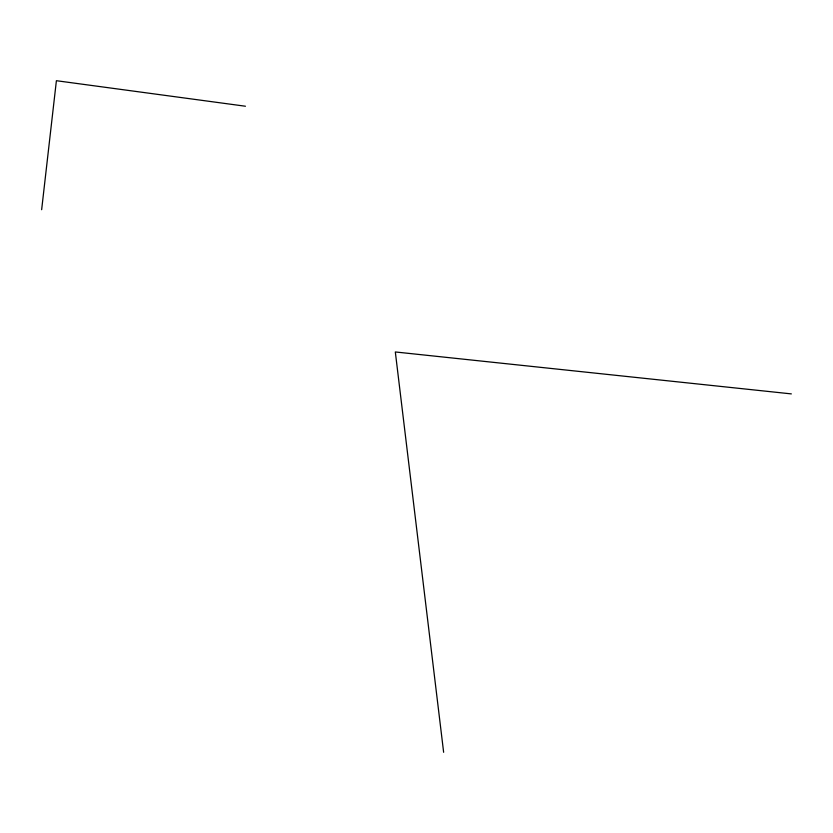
<?xml version="1.0" encoding="UTF-8"?>
<svg xmlns="http://www.w3.org/2000/svg" width="833" height="833" viewBox="0 0 833 833"><rect width="100%" height="100%" fill="white"/><g stroke="black" fill="none" stroke-linecap="round" stroke-linejoin="round"><path stroke-width="1.25" d="M41.65 209.697L56.394 80.707L245.443 106.228M791.35 393.894L395.321 351.963L443.635 752.293"/></g></svg>
